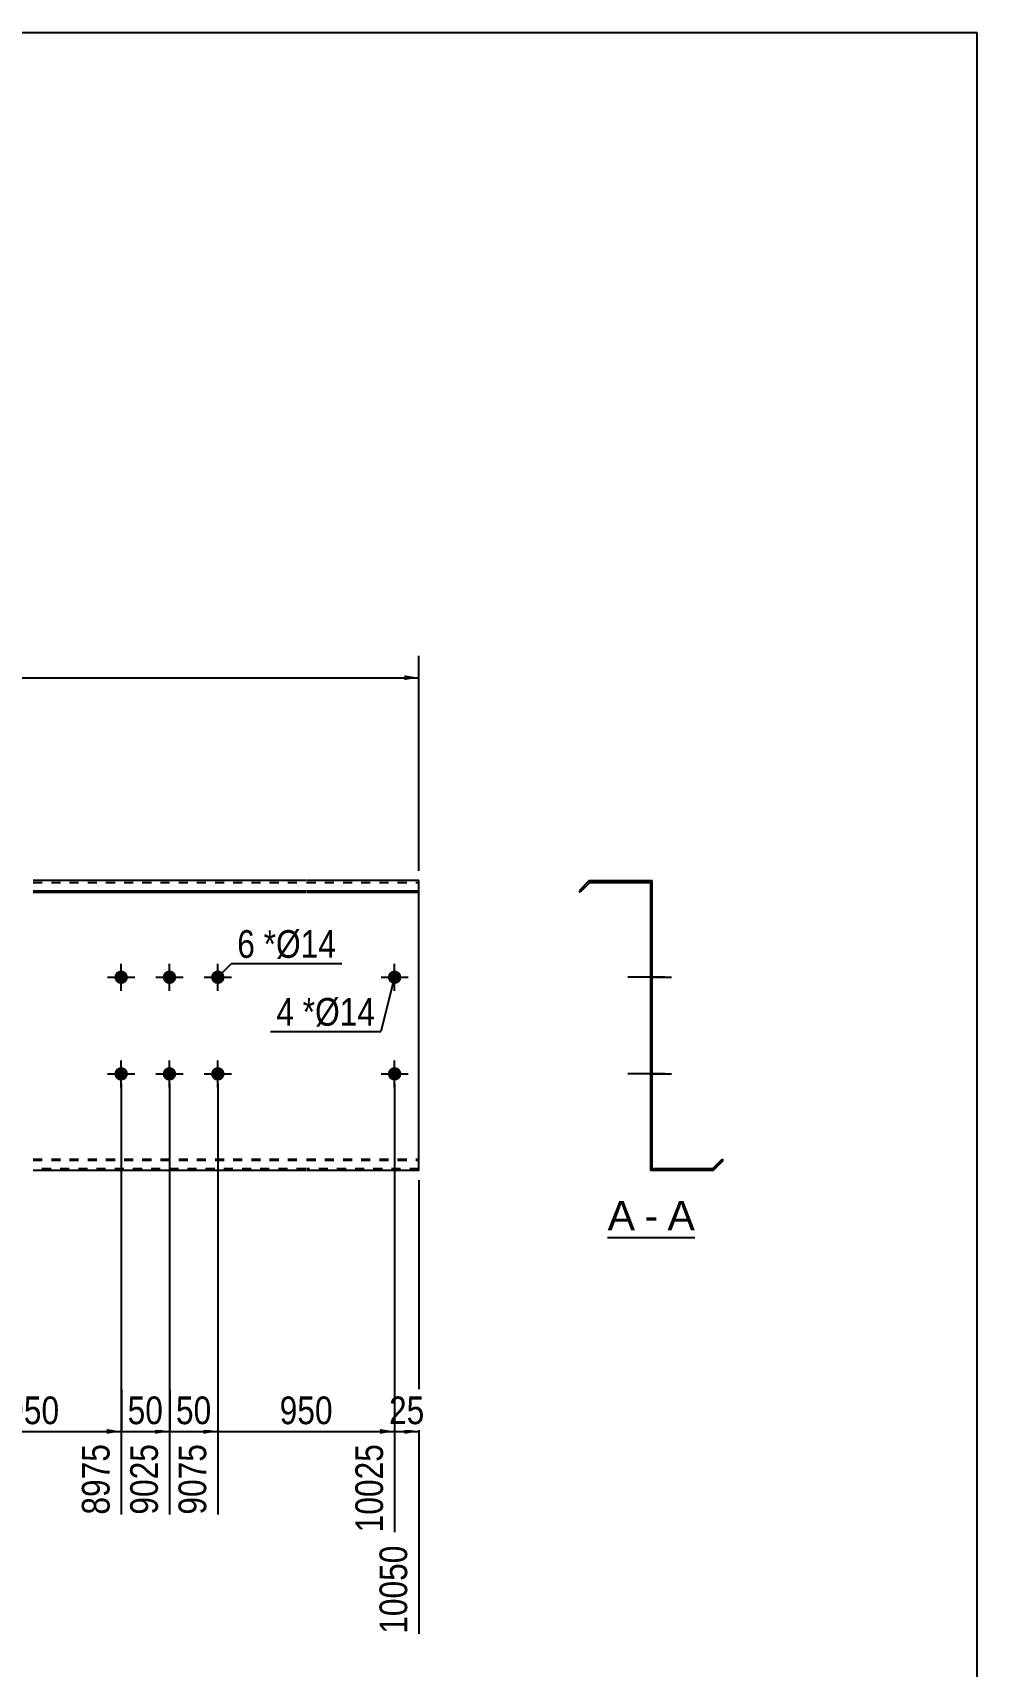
# Model space of a CAD drawing. Header units: millimetres. Extents: x -71 to 331, y -174 to 103.
# Drawn here: x 233.5 to 331.2, y -66.3 to 102.8 of the extents above; entities that cross this region are included whole.
import ezdxf

# ---------------------------------------------------------------- set-up
doc = ezdxf.new("R2010")
doc.units = ezdxf.units.MM
doc.linetypes.add('DXK_LINE_DOT1', pattern=[1.8814, 0.9407, -0.9407])
doc.styles.add('Arial', font='ARIAL.TTF', dxfattribs={"height": 0.2})
doc.styles.add('Arial Narrow', font='ARIALN.TTF', dxfattribs={"height": 0.2})

# ---------------------------------------------------------------- blocks, each defined once
blk = doc.blocks.new('Unknown-629083941-1829')
at = {"color": 5, "linetype": 'Continuous'}
for p, q in [((331.25, 102.75), (-68.75, 102.75)), ((331.25, -174.25), (331.25, 102.75))]:
    blk.add_line(p, q, dxfattribs=at)
blk = doc.blocks.new('Unknown-629083941-12 - 1236')
at = {"color": 7, "linetype": 'Continuous'}
blk.add_line((293, -21.95), (302.03, -21.95), dxfattribs=at)
at = {"color": 0, "linetype": 'Continuous'}
for points in [[(295.85, -21.2), (295.85, -18), (293, -18), (293, -21.2)], [(298.23, -21.2), (298.23, -18), (296.81, -18), (296.81, -21.2)], [(302.03, -21.2), (302.03, -18), (299.19, -18), (299.19, -21.2)]]:
    blk.add_wipeout(points, dxfattribs=at)
at = {"color": 96, "linetype": 'Continuous', "style": 'Arial'}
for s, p in [('A', (293, -21.2)), ('A', (299.19, -21.2)), ('-', (296.81, -21.2))]:
    blk.add_text(s, height=3.06, dxfattribs=at).set_placement(p)
blk = doc.blocks.new('Bolt-629083941-1223 - 1203')
at = {"linetype": 'Continuous'}
for points in [[(241.98, 5, -1), (243.38, 5, -1)], [(246.98, 5, -1), (248.38, 5, -1)], [(251.98, 5, -1), (253.38, 5, -1)], [(241.98, -5, -1), (243.38, -5, -1)], [(246.98, -5, -1), (248.38, -5, -1)], [(251.98, -5, -1), (253.38, -5, -1)]]:
    blk.add_hatch(color=3, dxfattribs=at).paths.add_polyline_path(points)
at = {"color": 3, "linetype": 'Continuous'}
for p, q in [((242.68, 3.6), (242.68, 6.4)), ((247.68, 3.6), (247.68, 6.4)), ((252.68, 3.6), (252.68, 6.4)), ((241.28, 5), (244.08, 5)), ((246.28, 5), (249.08, 5)), ((251.28, 5), (254.08, 5)), ((241.28, -5), (244.08, -5)), ((242.68, -6.4), (242.68, -3.6)), ((246.28, -5), (249.08, -5)), ((247.68, -6.4), (247.68, -3.6)), ((251.28, -5), (254.08, -5)), ((252.68, -6.4), (252.68, -3.6))]:
    blk.add_line(p, q, dxfattribs=at)
blk = doc.blocks.new('Part-629083941-1218 - 1203')
at = {"color": 2, "linetype": 'Continuous'}
for p, q in [((261.77, 15), (233.58, 15)), ((233.58, 13.94), (261.77, 13.94)), ((233.58, 13.81), (261.77, 13.81)), ((273.47, 15), (261.87, 15)), ((261.87, 13.94), (273.47, 13.94)), ((261.87, 13.81), (273.47, 13.81)), ((273.47, -15), (273.47, 15)), ((261.77, -15), (233.58, -15)), ((273.47, -15), (261.87, -15))]:
    blk.add_line(p, q, dxfattribs=at)
at = {"color": 7, "linetype": 'DXK_LINE_DOT1'}
for p, q in [((233.58, 14.82), (261.77, 14.82)), ((261.87, 14.82), (273.47, 14.82)), ((233.58, -13.81), (261.77, -13.81)), ((233.58, -13.94), (261.77, -13.94)), ((261.77, -14.82), (233.58, -14.82)), ((261.87, -13.81), (273.47, -13.81)), ((261.87, -13.94), (273.47, -13.94)), ((273.47, -14.82), (261.87, -14.82))]:
    blk.add_line(p, q, dxfattribs=at)
blk = doc.blocks.new('Bolt-629083941-1222 - 1203')
at = {"linetype": 'Continuous'}
for points in [[(223.68, 5, -1), (225.08, 5, -1)], [(270.27, 5, -1), (271.67, 5, -1)]]:
    blk.add_hatch(color=3, dxfattribs=at).paths.add_polyline_path(points)
at = {"color": 3, "linetype": 'Continuous'}
for p, q in [((224.38, 3.6), (224.38, 6.4)), ((270.97, 3.6), (270.97, 6.4)), ((222.98, 5), (225.78, 5)), ((269.57, 5), (272.37, 5))]:
    blk.add_line(p, q, dxfattribs=at)
blk = doc.blocks.new('Bolt-629083941-1224 - 1203')
at = {"linetype": 'Continuous'}
for points in [[(223.68, -5, -1), (225.08, -5, -1)], [(270.27, -5, -1), (271.67, -5, -1)]]:
    blk.add_hatch(color=3, dxfattribs=at).paths.add_polyline_path(points)
at = {"color": 3, "linetype": 'Continuous'}
for p, q in [((222.98, -5), (225.78, -5)), ((224.38, -6.4), (224.38, -3.6)), ((269.57, -5), (272.37, -5)), ((270.97, -6.4), (270.97, -3.6))]:
    blk.add_line(p, q, dxfattribs=at)
blk = doc.blocks.new('Bolt-629083941-1240 - 1236')
at = {"linetype": 'Continuous'}
for points in [[(297.43, 5.7), (297.43, 4.3), (297.61, 4.3), (297.61, 5.7)], [(297.43, 5.7), (297.43, 4.3), (297.61, 4.3), (297.61, 5.7)], [(297.43, 5.7), (297.43, 4.3), (297.61, 4.3), (297.61, 5.7)], [(297.43, -4.3), (297.43, -5.7), (297.61, -5.7), (297.61, -4.3)], [(297.43, -4.3), (297.43, -5.7), (297.61, -5.7), (297.61, -4.3)], [(297.43, -4.3), (297.43, -5.7), (297.61, -5.7), (297.61, -4.3)]]:
    blk.add_hatch(color=3, dxfattribs=at).paths.add_polyline_path(points)
at = {"color": 3, "linetype": 'Continuous'}
for p, q in [((297.61, 5.7), (297.43, 5.7)), ((297.61, 5.7), (297.43, 5.7)), ((297.61, 5.7), (297.43, 5.7)), ((298.91, 5), (295.11, 5)), ((298.91, 5), (295.11, 5)), ((298.91, 5), (295.11, 5)), ((297.61, 4.3), (297.43, 4.3)), ((297.61, 4.3), (297.43, 4.3)), ((297.61, 4.3), (297.43, 4.3)), ((298.91, -5), (295.11, -5)), ((298.91, -5), (295.11, -5)), ((298.91, -5), (295.11, -5)), ((297.61, -4.3), (297.43, -4.3)), ((297.61, -4.3), (297.43, -4.3)), ((297.61, -4.3), (297.43, -4.3)), ((297.61, -5.7), (297.43, -5.7)), ((297.61, -5.7), (297.43, -5.7)), ((297.61, -5.7), (297.43, -5.7))]:
    blk.add_line(p, q, dxfattribs=at)
blk = doc.blocks.new('Part-629083941-1238 - 1236')
at = {"color": 2, "linetype": 'Continuous'}
for p, q in [((291.11, 15), (290.05, 13.94)), ((290.05, 13.94), (290.18, 13.81)), ((291.18, 14.82), (290.18, 13.81)), ((291.11, 15), (297.61, 15)), ((291.18, 14.82), (297.43, 14.82)), ((297.43, 14.82), (297.43, -15)), ((297.61, -14.82), (297.61, 15)), ((303.93, -15), (297.43, -15)), ((303.85, -14.82), (297.61, -14.82)), ((303.85, -14.82), (304.86, -13.81)), ((303.93, -15), (304.99, -13.94)), ((304.99, -13.94), (304.86, -13.81))]:
    blk.add_line(p, q, dxfattribs=at)
blk = doc.blocks.new('Bolt-629083941-1239 - 1236')
at = {"linetype": 'Continuous'}
blk.add_hatch(color=3, dxfattribs=at).paths.add_polyline_path([(297.43, 5.7), (297.43, 4.3), (297.61, 4.3), (297.61, 5.7)])
blk.add_hatch(color=3, dxfattribs=at).paths.add_polyline_path([(297.43, 5.7), (297.43, 4.3), (297.61, 4.3), (297.61, 5.7)])
at = {"color": 3, "linetype": 'Continuous'}
for p, q in [((297.61, 5.7), (297.43, 5.7)), ((297.61, 5.7), (297.43, 5.7)), ((298.41, 5), (295.11, 5)), ((298.41, 5), (295.11, 5)), ((297.61, 4.3), (297.43, 4.3)), ((297.61, 4.3), (297.43, 4.3))]:
    blk.add_line(p, q, dxfattribs=at)
blk = doc.blocks.new('Bolt-629083941-1241 - 1236')
at = {"linetype": 'Continuous'}
blk.add_hatch(color=3, dxfattribs=at).paths.add_polyline_path([(297.43, -4.3), (297.43, -5.7), (297.61, -5.7), (297.61, -4.3)])
blk.add_hatch(color=3, dxfattribs=at).paths.add_polyline_path([(297.43, -4.3), (297.43, -5.7), (297.61, -5.7), (297.61, -4.3)])
at = {"color": 3, "linetype": 'Continuous'}
for p, q in [((298.41, -5), (295.11, -5)), ((298.41, -5), (295.11, -5)), ((297.61, -4.3), (297.43, -4.3)), ((297.61, -4.3), (297.43, -4.3)), ((297.61, -5.7), (297.43, -5.7)), ((297.61, -5.7), (297.43, -5.7))]:
    blk.add_line(p, q, dxfattribs=at)
blk = doc.blocks.new('Bolt-629083941-1242 - 1236')
at = {"linetype": 'Continuous'}
blk.add_hatch(color=3, dxfattribs=at).paths.add_polyline_path([(297.43, 5.7), (297.43, 4.3), (297.61, 4.3), (297.61, 5.7)])
blk.add_hatch(color=3, dxfattribs=at).paths.add_polyline_path([(297.43, 5.7), (297.43, 4.3), (297.61, 4.3), (297.61, 5.7)])
at = {"color": 3, "linetype": 'Continuous'}
for p, q in [((297.61, 5.7), (297.43, 5.7)), ((297.61, 5.7), (297.43, 5.7)), ((298.41, 5), (295.11, 5)), ((298.41, 5), (295.11, 5)), ((297.61, 4.3), (297.43, 4.3)), ((297.61, 4.3), (297.43, 4.3))]:
    blk.add_line(p, q, dxfattribs=at)
blk = doc.blocks.new('Bolt-629083941-1243 - 1236')
at = {"linetype": 'Continuous'}
for points in [[(297.43, 5.7), (297.43, 4.3), (297.61, 4.3), (297.61, 5.7)], [(297.43, 5.7), (297.43, 4.3), (297.61, 4.3), (297.61, 5.7)], [(297.43, 5.7), (297.43, 4.3), (297.61, 4.3), (297.61, 5.7)], [(297.43, -4.3), (297.43, -5.7), (297.61, -5.7), (297.61, -4.3)], [(297.43, -4.3), (297.43, -5.7), (297.61, -5.7), (297.61, -4.3)], [(297.43, -4.3), (297.43, -5.7), (297.61, -5.7), (297.61, -4.3)]]:
    blk.add_hatch(color=3, dxfattribs=at).paths.add_polyline_path(points)
at = {"color": 3, "linetype": 'Continuous'}
for p, q in [((297.61, 5.7), (297.43, 5.7)), ((297.61, 5.7), (297.43, 5.7)), ((297.61, 5.7), (297.43, 5.7)), ((298.91, 5), (295.11, 5)), ((298.91, 5), (295.11, 5)), ((298.91, 5), (295.11, 5)), ((297.61, 4.3), (297.43, 4.3)), ((297.61, 4.3), (297.43, 4.3)), ((297.61, 4.3), (297.43, 4.3)), ((298.91, -5), (295.11, -5)), ((298.91, -5), (295.11, -5)), ((298.91, -5), (295.11, -5)), ((297.61, -4.3), (297.43, -4.3)), ((297.61, -4.3), (297.43, -4.3)), ((297.61, -4.3), (297.43, -4.3)), ((297.61, -5.7), (297.43, -5.7)), ((297.61, -5.7), (297.43, -5.7)), ((297.61, -5.7), (297.43, -5.7))]:
    blk.add_line(p, q, dxfattribs=at)
blk = doc.blocks.new('Bolt-629083941-1244 - 1236')
at = {"linetype": 'Continuous'}
blk.add_hatch(color=3, dxfattribs=at).paths.add_polyline_path([(297.43, -4.3), (297.43, -5.7), (297.61, -5.7), (297.61, -4.3)])
blk.add_hatch(color=3, dxfattribs=at).paths.add_polyline_path([(297.43, -4.3), (297.43, -5.7), (297.61, -5.7), (297.61, -4.3)])
at = {"color": 3, "linetype": 'Continuous'}
for p, q in [((298.41, -5), (295.11, -5)), ((298.41, -5), (295.11, -5)), ((297.61, -4.3), (297.43, -4.3)), ((297.61, -4.3), (297.43, -4.3)), ((297.61, -5.7), (297.43, -5.7)), ((297.61, -5.7), (297.43, -5.7))]:
    blk.add_line(p, q, dxfattribs=at)
blk = doc.blocks.new('Bolt-629083941-1245 - 1236')
at = {"linetype": 'Continuous'}
for points in [[(297.61, 4.3), (297.61, 5.7), (297.43, 5.7), (297.43, 4.3)], [(297.61, -5.7), (297.61, -4.3), (297.43, -4.3), (297.43, -5.7)]]:
    blk.add_hatch(color=3, dxfattribs=at).paths.add_polyline_path(points)
at = {"color": 3, "linetype": 'Continuous'}
for p, q in [((297.43, 5.7), (297.61, 5.7)), ((297.43, 5), (299.61, 5)), ((297.43, 4.3), (297.61, 4.3)), ((297.43, -4.3), (297.61, -4.3)), ((297.43, -5), (299.61, -5)), ((297.43, -5.7), (297.61, -5.7))]:
    blk.add_line(p, q, dxfattribs=at)
blk = doc.blocks.new('Bolt-629083941-1246 - 1236')
at = {"linetype": 'Continuous'}
blk.add_hatch(color=3, dxfattribs=at).paths.add_polyline_path([(297.61, -5.7), (297.61, -4.3), (297.43, -4.3), (297.43, -5.7)])
blk.add_hatch(color=3, dxfattribs=at).paths.add_polyline_path([(297.61, -5.7), (297.61, -4.3), (297.43, -4.3), (297.43, -5.7)])
at = {"color": 3, "linetype": 'Continuous'}
for p, q in [((298.36, -5), (295.61, -5)), ((298.36, -5), (295.61, -5)), ((297.61, -4.3), (297.43, -4.3)), ((297.61, -4.3), (297.43, -4.3)), ((297.61, -5.7), (297.43, -5.7)), ((297.61, -5.7), (297.43, -5.7))]:
    blk.add_line(p, q, dxfattribs=at)
blk = doc.blocks.new('Bolt-629083941-1247 - 1236')
at = {"linetype": 'Continuous'}
blk.add_hatch(color=3, dxfattribs=at).paths.add_polyline_path([(297.61, -5.7), (297.61, -4.3), (297.43, -4.3), (297.43, -5.7)])
blk.add_hatch(color=3, dxfattribs=at).paths.add_polyline_path([(297.61, -5.7), (297.61, -4.3), (297.43, -4.3), (297.43, -5.7)])
at = {"color": 3, "linetype": 'Continuous'}
for p, q in [((298.36, -5), (295.61, -5)), ((298.36, -5), (295.61, -5)), ((297.61, -4.3), (297.43, -4.3)), ((297.61, -4.3), (297.43, -4.3)), ((297.61, -5.7), (297.43, -5.7)), ((297.61, -5.7), (297.43, -5.7))]:
    blk.add_line(p, q, dxfattribs=at)
blk = doc.blocks.new('Bolt-629083941-1248 - 1236')
at = {"linetype": 'Continuous'}
blk.add_hatch(color=3, dxfattribs=at).paths.add_polyline_path([(297.61, -5.7), (297.61, -4.3), (297.43, -4.3), (297.43, -5.7)])
blk.add_hatch(color=3, dxfattribs=at).paths.add_polyline_path([(297.61, -5.7), (297.61, -4.3), (297.43, -4.3), (297.43, -5.7)])
at = {"color": 3, "linetype": 'Continuous'}
for p, q in [((298.36, -5), (295.61, -5)), ((298.36, -5), (295.61, -5)), ((297.61, -4.3), (297.43, -4.3)), ((297.61, -4.3), (297.43, -4.3)), ((297.61, -5.7), (297.43, -5.7)), ((297.61, -5.7), (297.43, -5.7))]:
    blk.add_line(p, q, dxfattribs=at)
blk = doc.blocks.new('Bolt-629083941-1249 - 1236')
at = {"linetype": 'Continuous'}
blk.add_hatch(color=3, dxfattribs=at).paths.add_polyline_path([(297.61, -5.7), (297.61, -4.3), (297.43, -4.3), (297.43, -5.7)])
blk.add_hatch(color=3, dxfattribs=at).paths.add_polyline_path([(297.61, -5.7), (297.61, -4.3), (297.43, -4.3), (297.43, -5.7)])
at = {"color": 3, "linetype": 'Continuous'}
for p, q in [((298.36, -5), (295.61, -5)), ((298.36, -5), (295.61, -5)), ((297.61, -4.3), (297.43, -4.3)), ((297.61, -4.3), (297.43, -4.3)), ((297.61, -5.7), (297.43, -5.7)), ((297.61, -5.7), (297.43, -5.7))]:
    blk.add_line(p, q, dxfattribs=at)
blk = doc.blocks.new('Bolt-629083941-1250 - 1236')
at = {"linetype": 'Continuous'}
blk.add_hatch(color=3, dxfattribs=at).paths.add_polyline_path([(297.61, -5.7), (297.61, -4.3), (297.43, -4.3), (297.43, -5.7)])
blk.add_hatch(color=3, dxfattribs=at).paths.add_polyline_path([(297.61, -5.7), (297.61, -4.3), (297.43, -4.3), (297.43, -5.7)])
at = {"color": 3, "linetype": 'Continuous'}
for p, q in [((298.36, -5), (295.61, -5)), ((298.36, -5), (295.61, -5)), ((297.61, -4.3), (297.43, -4.3)), ((297.61, -4.3), (297.43, -4.3)), ((297.61, -5.7), (297.43, -5.7)), ((297.61, -5.7), (297.43, -5.7))]:
    blk.add_line(p, q, dxfattribs=at)
blk = doc.blocks.new('StraightDimension-629083941-1400 - 1203')
at = {"linetype": 'Continuous'}
blk.add_hatch(color=7, dxfattribs=at).paths.add_polyline_path([(271.97, 36.25), (273.47, 36), (271.97, 35.75)])
at = {"color": 7, "linetype": 'Continuous'}
for p, q in [((273.47, 16), (273.47, 38.25)), ((0, 36), (273.47, 36))]:
    blk.add_line(p, q, dxfattribs=at)
blk = doc.blocks.new('StraightDimension-629083941-1267 - 1203')
at = {"linetype": 'Continuous'}
blk.add_hatch(color=7, dxfattribs=at).paths.add_polyline_path([(271.97, -41.75), (273.47, -42), (271.97, -42.25)])
at = {"color": 7, "linetype": 'Continuous'}
for p, q in [((270.97, -6), (270.97, -52.44)), ((273.47, -16), (273.47, -62.94)), ((270.97, -42), (273.47, -42))]:
    blk.add_line(p, q, dxfattribs=at)
at = {"color": 0}
blk.add_wipeout([(274.65, -41.85), (274.65, -37.65), (269.79, -37.65), (269.79, -41.85)], dxfattribs=at)
at = {"color": 0, "linetype": 'Continuous'}
blk.add_wipeout([(272.87, -53.2), (268.67, -53.2), (268.67, -63.54), (272.87, -63.54)], dxfattribs=at)
at = {"color": 3, "style": 'Arial Narrow'}
blk.add_text('25', height=2.863, dxfattribs=at).set_placement((270.39, -41.25))
at = {"color": 3, "linetype": 'Continuous', "style": 'Arial Narrow'}
blk.add_text('10050', height=2.863, rotation=90.0002, dxfattribs=at).set_placement((272.27, -62.94))
blk = doc.blocks.new('StraightDimension-629083941-1268 - 1203')
at = {"linetype": 'Continuous'}
blk.add_hatch(color=7, dxfattribs=at).paths.add_polyline_path([(269.47, -41.75), (270.97, -42), (269.47, -42.25)])
at = {"color": 7, "linetype": 'Continuous'}
for p, q in [((252.68, -6), (252.68, -50.61)), ((270.97, -6), (270.97, -52.44)), ((252.68, -42), (270.97, -42))]:
    blk.add_line(p, q, dxfattribs=at)
at = {"color": 0}
blk.add_wipeout([(265.16, -41.85), (265.16, -37.65), (258.48, -37.65), (258.48, -41.85)], dxfattribs=at)
at = {"color": 0, "linetype": 'Continuous'}
blk.add_wipeout([(270.37, -42.7), (266.17, -42.7), (266.17, -53.04), (270.37, -53.04)], dxfattribs=at)
at = {"color": 3, "style": 'Arial Narrow'}
blk.add_text('950', height=2.863, dxfattribs=at).set_placement((259.08, -41.25))
at = {"color": 3, "linetype": 'Continuous', "style": 'Arial Narrow'}
blk.add_text('10025', height=2.863, rotation=90.0002, dxfattribs=at).set_placement((269.77, -52.44))
blk = doc.blocks.new('StraightDimension-629083941-1269 - 1203')
at = {"linetype": 'Continuous'}
blk.add_hatch(color=7, dxfattribs=at).paths.add_polyline_path([(251.18, -41.75), (252.68, -42), (251.18, -42.25)])
at = {"color": 7, "linetype": 'Continuous'}
for p, q in [((247.68, -6), (247.68, -50.61)), ((252.68, -6), (252.68, -50.61)), ((247.68, -42), (252.68, -42))]:
    blk.add_line(p, q, dxfattribs=at)
at = {"color": 0}
blk.add_wipeout([(252.6, -41.85), (252.6, -37.65), (247.75, -37.65), (247.75, -41.85)], dxfattribs=at)
at = {"color": 0, "linetype": 'Continuous'}
blk.add_wipeout([(252.08, -42.7), (247.88, -42.7), (247.88, -51.21), (252.08, -51.21)], dxfattribs=at)
at = {"color": 3, "style": 'Arial Narrow'}
blk.add_text('50', height=2.863, dxfattribs=at).set_placement((248.35, -41.25))
at = {"color": 3, "linetype": 'Continuous', "style": 'Arial Narrow'}
blk.add_text('9075', height=2.863, rotation=90.0002, dxfattribs=at).set_placement((251.48, -50.61))
blk = doc.blocks.new('StraightDimension-629083941-1270 - 1203')
at = {"linetype": 'Continuous'}
blk.add_hatch(color=7, dxfattribs=at).paths.add_polyline_path([(246.18, -41.75), (247.68, -42), (246.18, -42.25)])
at = {"color": 7, "linetype": 'Continuous'}
for p, q in [((242.68, -6), (242.68, -50.61)), ((247.68, -6), (247.68, -50.61)), ((242.68, -42), (247.68, -42))]:
    blk.add_line(p, q, dxfattribs=at)
at = {"color": 0}
blk.add_wipeout([(247.6, -41.85), (247.6, -37.65), (242.75, -37.65), (242.75, -41.85)], dxfattribs=at)
at = {"color": 0, "linetype": 'Continuous'}
blk.add_wipeout([(247.08, -42.7), (242.88, -42.7), (242.88, -51.21), (247.08, -51.21)], dxfattribs=at)
at = {"color": 3, "style": 'Arial Narrow'}
blk.add_text('50', height=2.863, dxfattribs=at).set_placement((243.35, -41.25))
at = {"color": 3, "linetype": 'Continuous', "style": 'Arial Narrow'}
blk.add_text('9025', height=2.863, rotation=90.0002, dxfattribs=at).set_placement((246.48, -50.61))
blk = doc.blocks.new('StraightDimension-629083941-1271 - 1203')
at = {"linetype": 'Continuous'}
blk.add_hatch(color=7, dxfattribs=at).paths.add_polyline_path([(241.18, -41.75), (242.68, -42), (241.18, -42.25)])
at = {"color": 7, "linetype": 'Continuous'}
for p, q in [((224.38, -6), (224.38, -50.61)), ((242.68, -6), (242.68, -50.61)), ((224.38, -42), (242.68, -42))]:
    blk.add_line(p, q, dxfattribs=at)
at = {"color": 0}
blk.add_wipeout([(236.87, -41.85), (236.87, -37.65), (230.19, -37.65), (230.19, -41.85)], dxfattribs=at)
at = {"color": 0, "linetype": 'Continuous'}
blk.add_wipeout([(242.08, -42.7), (237.88, -42.7), (237.88, -51.21), (242.08, -51.21)], dxfattribs=at)
at = {"color": 3, "style": 'Arial Narrow'}
blk.add_text('950', height=2.863, dxfattribs=at).set_placement((230.79, -41.25))
at = {"color": 3, "linetype": 'Continuous', "style": 'Arial Narrow'}
blk.add_text('8975', height=2.863, rotation=90.0002, dxfattribs=at).set_placement((241.48, -50.61))
blk = doc.blocks.new('MarkSet-629083941-1419 - 1203')
at = {"color": 0}
for points in [[(260.56, -0.01), (260.56, 2.99), (258.74, 2.99), (258.74, -0.01)], [(262.74, -0.01), (262.74, 2.99), (261.46, 2.99), (261.46, -0.01)]]:
    blk.add_wipeout(points, dxfattribs=at)
for points in [[(260.56, -0.01), (260.56, 2.99), (258.74, 2.99), (258.74, -0.01)], [(262.74, -0.01), (262.74, 2.99), (261.46, 2.99), (261.46, -0.01)]]:
    blk.add_wipeout(points, dxfattribs=at)
at = {"color": 3, "style": 'Arial Narrow'}
blk.add_text('4', height=2.86, dxfattribs=at).set_placement((258.74, -0.01))
at = {"color": 0}
blk.add_wipeout([(268.96, -0.01), (268.96, 2.99), (262.74, 2.99), (262.74, -0.01)], dxfattribs=at)
blk.add_wipeout([(268.96, -0.01), (268.96, 2.99), (262.74, 2.99), (262.74, -0.01)], dxfattribs=at)
at = {"color": 7, "linetype": 'Continuous'}
for p in [(270.97, 5), (258.14, -0.61)]:
    blk.add_line(p, (269.56, -0.61), dxfattribs=at)
at = {"color": 3, "style": 'Arial Narrow'}
for s, height, p in [('*', 2.86, (261.46, -0.01)), ('Ø14', 2.863, (262.74, -0.01))]:
    blk.add_text(s, height=height, dxfattribs=at).set_placement(p)
blk = doc.blocks.new('Mark-629083941-1423 - 1203')
at = {"color": 0}
for points in [[(256.52, 7.01), (256.52, 10.01), (254.69, 10.01), (254.69, 7.01)], [(258.7, 7.01), (258.7, 10.01), (257.42, 10.01), (257.42, 7.01)]]:
    blk.add_wipeout(points, dxfattribs=at)
for points in [[(256.52, 7.01), (256.52, 10.01), (254.69, 10.01), (254.69, 7.01)], [(258.7, 7.01), (258.7, 10.01), (257.42, 10.01), (257.42, 7.01)]]:
    blk.add_wipeout(points, dxfattribs=at)
at = {"color": 7, "linetype": 'Continuous'}
blk.add_line((252.68, 5), (254.09, 6.41), dxfattribs=at)
at = {"color": 3, "style": 'Arial Narrow'}
blk.add_text('6', height=2.86, dxfattribs=at).set_placement((254.69, 7.01))
at = {"color": 0}
blk.add_wipeout([(264.91, 7.01), (264.91, 10.01), (258.7, 10.01), (258.7, 7.01)], dxfattribs=at)
blk.add_wipeout([(264.91, 7.01), (264.91, 10.01), (258.7, 10.01), (258.7, 7.01)], dxfattribs=at)
at = {"color": 7, "linetype": 'Continuous'}
blk.add_line((254.09, 6.41), (265.51, 6.41), dxfattribs=at)
at = {"color": 3, "style": 'Arial Narrow'}
for s, height, p in [('*', 2.86, (257.42, 7.01)), ('Ø14', 2.863, (258.7, 7.01))]:
    blk.add_text(s, height=height, dxfattribs=at).set_placement(p)

msp = doc.modelspace()

# ---------------------------------------------------------------- block references
for name in ['Unknown-629083941-1829', 'Part-629083941-1218 - 1203', 'Part-629083941-1238 - 1236', 'Bolt-629083941-1222 - 1203', 'Bolt-629083941-1223 - 1203', 'Bolt-629083941-1240 - 1236', 'Bolt-629083941-1239 - 1236', 'Bolt-629083941-1242 - 1236', 'Bolt-629083941-1243 - 1236', 'Bolt-629083941-1245 - 1236', 'Bolt-629083941-1224 - 1203', 'Bolt-629083941-1241 - 1236', 'Bolt-629083941-1244 - 1236', 'Bolt-629083941-1246 - 1236', 'Bolt-629083941-1247 - 1236', 'Bolt-629083941-1248 - 1236', 'Bolt-629083941-1249 - 1236', 'Bolt-629083941-1250 - 1236']:
    msp.add_blockref(name, (0, 0))

# ---------------------------------------------------------------- next in the draw order: block references
for name in ['StraightDimension-629083941-1400 - 1203', 'MarkSet-629083941-1419 - 1203', 'StraightDimension-629083941-1267 - 1203', 'Unknown-629083941-12 - 1236']:
    msp.add_blockref(name, (0, 0))

# ---------------------------------------------------------------- next in the draw order: block references
for name in ['Mark-629083941-1423 - 1203', 'StraightDimension-629083941-1268 - 1203']:
    msp.add_blockref(name, (0, 0))

# ---------------------------------------------------------------- next in the draw order: block references
msp.add_blockref('StraightDimension-629083941-1269 - 1203', (0, 0))

# ---------------------------------------------------------------- next in the draw order: block references
msp.add_blockref('StraightDimension-629083941-1270 - 1203', (0, 0))

# ---------------------------------------------------------------- next in the draw order: block references
msp.add_blockref('StraightDimension-629083941-1271 - 1203', (0, 0))

doc.saveas('drawing.dxf')
